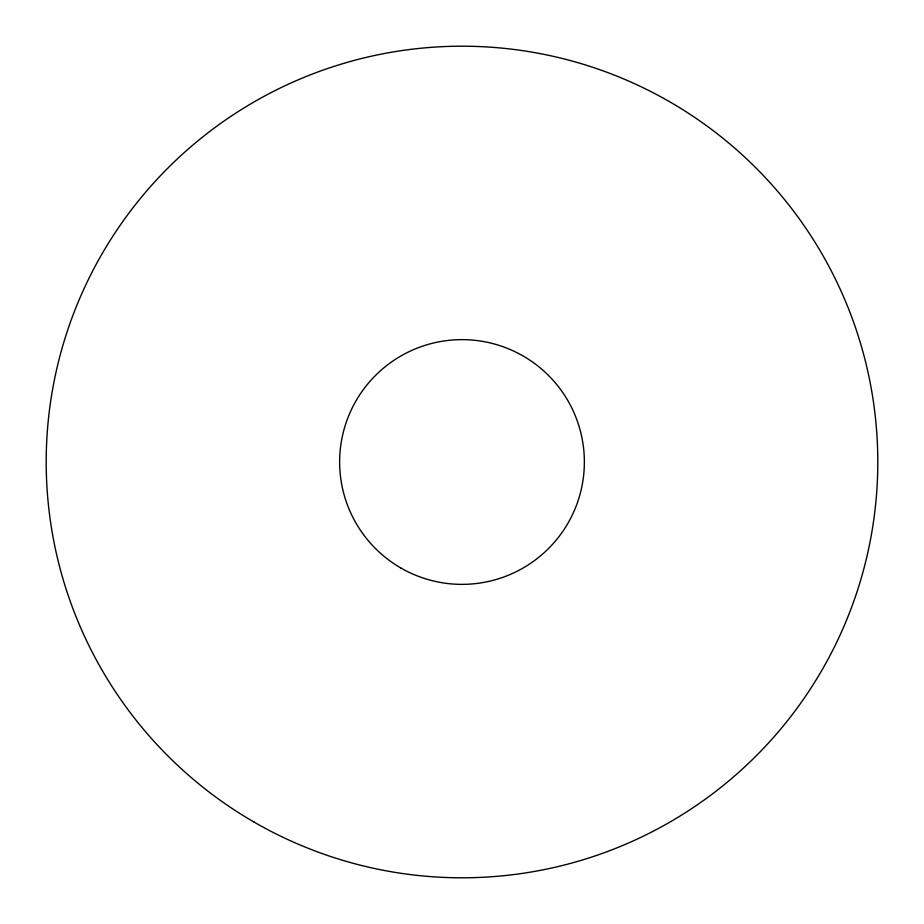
<?xml version="1.0" encoding="UTF-8"?>
<svg xmlns="http://www.w3.org/2000/svg" width="924" height="924" viewBox="0 0 924 924"><rect width="100%" height="100%" fill="white"/><g stroke="black" fill="none" stroke-linecap="round" stroke-linejoin="round"><path stroke-width="1.39" d="M254.1 822.094A415.8 415.8 0 0 0 877.8 462A415.8 415.8 0 0 0 254.1 101.906A415.8 415.8 0 0 0 254.1 822.094M400.82 567.971A122.361 122.361 0 0 0 584.361 462A122.361 122.361 0 0 0 400.82 356.029A122.361 122.361 0 0 0 400.82 567.971"/></g></svg>
